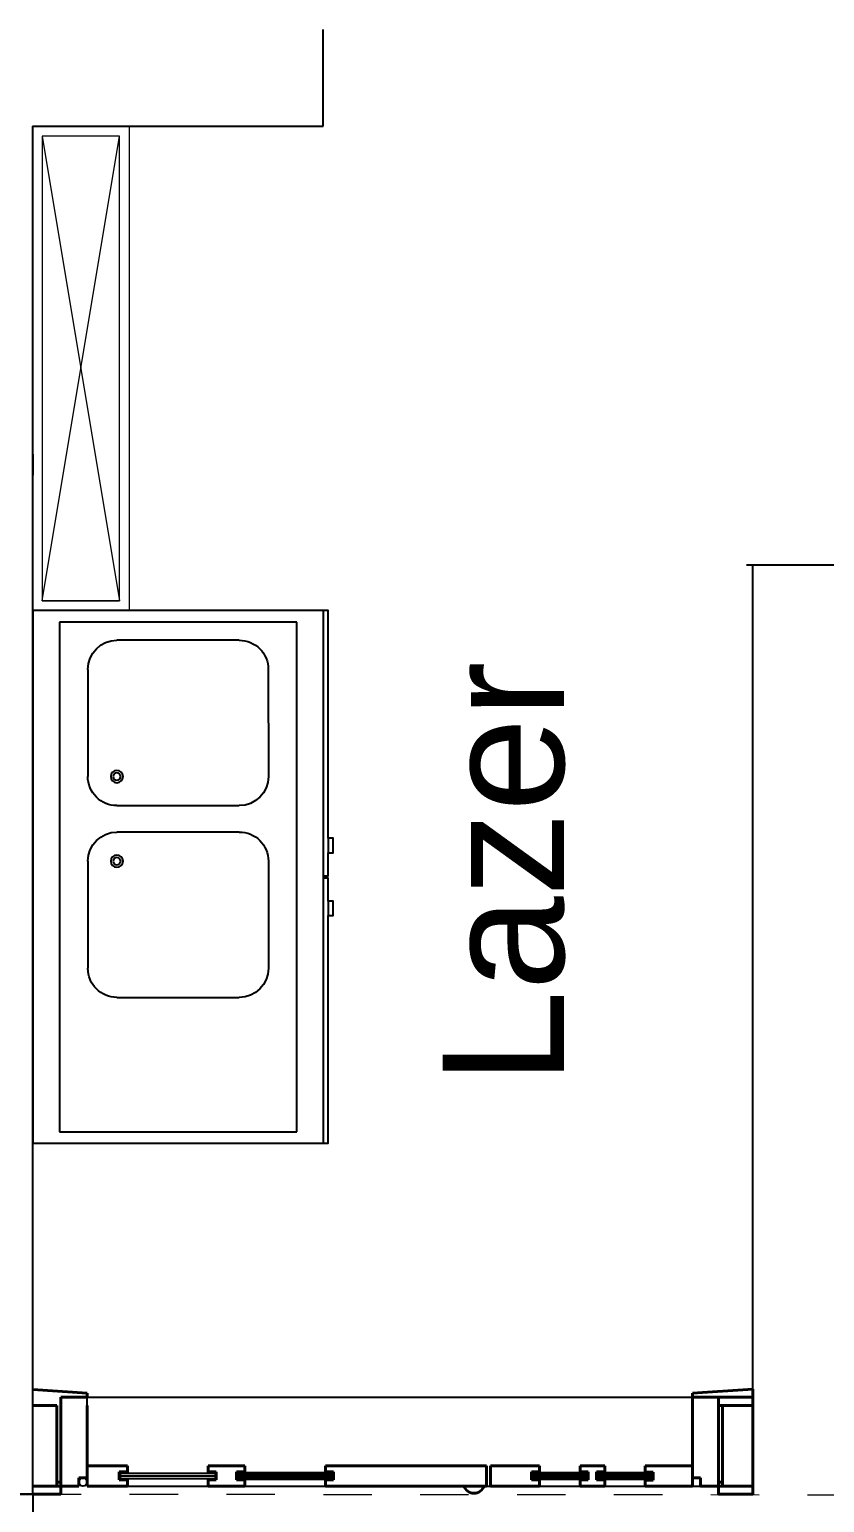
# Model space of a CAD drawing. Header units: millimetres. Extents: x 578 to 638.3, y 269.6 to 296.6.
# Drawn here: x 589.735 to 591.377, y 288.936 to 291.978 of the extents above; entities that cross this region are included whole.
import ezdxf

# ---------------------------------------------------------------- set-up
doc = ezdxf.new("R2010")
doc.units = ezdxf.units.MM
doc.linetypes.add('Masc$0$T05', pattern=[3, 2, -1])
for name, color, linetype, lineweight in [('0.30', 250, 'Continuous', 40), ('Janelas', 10, 'Continuous', 30), ('PAREDE', 130, 'Continuous', 18)]:
    doc.layers.add(name, color=color, linetype=linetype, lineweight=lineweight)
doc.layers.add('Cotas', color=2, linetype='Continuous')
doc.styles.add('HELVECONDENSE', font='arial.ttf')

# ---------------------------------------------------------------- blocks, each defined once
blk = doc.blocks.new('jyghjk')
for p, q in [((330974.6248451434, 7393599.933637119), (330974.624882847, 7393600.423637117)), ((330974.624882847, 7393600.423637117), (330975.6775828443, 7393600.423556116)), ((330975.6775828443, 7393600.423556116), (330975.677545141, 7393599.933556118)), ((330974.7225726917, 7393600.364973172), (330974.9439398491, 7393600.364956139)), ((330975.1185168152, 7393600.364942707), (330975.3398839732, 7393600.364925672)), ((330974.662548632, 7393600.052290646), (330974.6625680755, 7393600.304977789)), ((330975.0039352326, 7393600.304951522), (330975.0039157891, 7393600.052264379)), ((330975.0584927558, 7393600.05226018), (330975.0585121984, 7393600.304947323)), ((330975.3998793557, 7393600.304921057), (330975.3998599132, 7393600.052233914)), ((330974.7225440156, 7393599.992286029), (330974.943911173, 7393599.992268996)), ((330975.1184881395, 7393599.992255563), (330975.3398552962, 7393599.992238531)), ((330975.677545141, 7393599.933556118), (330974.6248451434, 7393599.933637119)), ((330975.1486909125, 7393599.87861794), (330974.6011909132, 7393599.878660068)), ((330975.70119091, 7393599.878575428), (330975.1536909119, 7393599.878617556)), ((330975.0714415926, 7393599.868540739), (330975.1015022589, 7393599.868538514)), ((330975.2008779636, 7393599.868612465), (330975.2309386291, 7393599.86861024))]:
    blk.add_line(p, q)
blk.add_lwpolyline([(330975.1014415632, 7393599.868538519), (330975.1014408224, 7393599.858538432), (330975.0714408237, 7393599.858540738), (330975.0714415926, 7393599.868540739), (330974.6011901377, 7393599.868575551), (330974.6012370771, 7393600.478617807), (330975.7012370737, 7393600.478533168), (330975.7011901407, 7393599.868575429), (330975.2308779338, 7393599.868610245), (330975.2308771946, 7393599.858610155), (330975.2008771935, 7393599.858612465), (330975.2008779636, 7393599.868612465), (330975.1536901422, 7393599.868615959), (330975.1536909119, 7393599.878617556), (330975.1486909125, 7393599.87861794), (330975.1486901361, 7393599.86853502), (330975.1015022589, 7393599.868538514)])
for centre, radius in [((330974.943935232, 7393600.304956139), 0.0126251779293089), ((330974.943935232, 7393600.304956139), 0.007625177929308902), ((330975.1185121985, 7393600.304942707), 0.0126251779293089), ((330975.1185121985, 7393600.304942707), 0.007625177929308902)]:
    blk.add_circle(centre, radius)
for centre, start, end in [((330974.7225680756, 7393600.304973172), 89.99559140970689, 179.9955913796906), ((330974.943935232, 7393600.304956139), 359.9955913796906, 89.99559140970689), ((330975.1185121985, 7393600.304942707), 89.99559140970689, 179.9955913796906), ((330975.3398793565, 7393600.304925673), 359.9955913796906, 89.99559140970689), ((330974.7225486318, 7393600.052286029), 179.9955913796906, 269.9955914097069), ((330974.9439157887, 7393600.052268997), 269.9955914097069, 359.9955913796906), ((330975.1184927556, 7393600.052255564), 179.9955913796906, 269.9955914097069), ((330975.3398599128, 7393600.05223853), 269.9955914097069, 359.9955913796906)]:
    blk.add_arc(centre, 0.06, start, end)

msp = doc.modelspace()

# ---------------------------------------------------------------- linework, layer by layer
for p, q in [((590.3411025161558, 291.7780718712547), (590.3411025161558, 291.9780718723723)), ((589.7411025161791, 291.7780718712547), (590.3411025161558, 291.7780718712547)), ((589.7418538411666, 291.7509224836194), (589.7418538411666, 291.7780718712547)), ((589.7418538411666, 288.9537356870659), (589.7418538411666, 291.7780718712547)), ((589.7418538411666, 291.1009224832468), (589.7418538411666, 291.7509224836194)), ((589.7418538411666, 291.1009224832468), (589.7418538411666, 291.0579828147256)), ((592.6624499003456, 290.8718274014481), (591.2156842462073, 290.8718274023794)), ((589.7996023762325, 289.1537356872522), (589.7996023762325, 288.9537356870659)), ((589.8537690429303, 289.1370690206476), (589.8537690429303, 289.1537356872522)), ((589.8537690429303, 289.1537356872522), (591.1037690440944, 289.1537356872522)), ((590.569602376193, 289.1537356881835), (591.1236262857501, 289.1537356881835)), ((589.7996023762325, 288.9704023536705), (589.7996023762325, 288.9787356874385)), ((589.8537690429303, 288.9704023536705), (591.1204357107572, 288.9704023536705)), ((589.9226839333942, 288.9912056263947), (590.1184441244632, 288.9912056263947)), ((589.7418538411666, 288.9537356870659), (589.7418538407592, 285.1780718725585))]:
    msp.add_line(p, q)
at = {"linetype": 'Masc$0$T05', "lineweight": 15, "ltscale": 0.03}
msp.add_line((589.7418538411666, 288.9537356870659), (595.7006644168223, 288.9489775097408), dxfattribs=at)
msp.add_lwpolyline([(591.2287690442108, 288.9537356852033), (591.2287690442108, 288.9537356852033), (591.2287690442108, 290.8718274005168)])
msp.add_lwpolyline([(589.9226839333942, 288.9973327594288), (590.1184441244632, 288.9973327594288), (590.1184441244632, 288.9850784933605), (589.9226839333942, 288.9850784933605)], close=True)
msp.add_circle((589.8454357095698, 288.9787356874385), 0.008333333341093999)
at = {"layer": '0.30'}
for p, q in [((589.7418538411666, 289.1695300342926), (589.8537690429303, 289.1620690210202)), ((589.7996023762325, 289.1370690206476), (589.7996023762325, 289.1537356872522)), ((589.7996023761743, 289.1537356872522), (589.8537690429303, 289.1537356872522)), ((589.8537690429303, 289.1537356872522), (589.8537690429303, 289.1620690210202)), ((591.1037690440944, 289.1620690210202), (591.2287690442108, 289.1704023538568)), ((591.1037690440944, 289.1537356872522), (591.1037690440944, 289.1620690210202)), ((591.1037690440944, 289.1370690206476), (591.1037690440944, 289.1537356872522)), ((591.2287690442108, 289.1537356872522), (591.1037690440944, 289.1537356872522)), ((591.1579357107921, 289.1370690206476), (591.1579357107921, 289.1537356872522)), ((591.2287690442108, 289.1537356872522), (591.2287690442108, 289.1704023538568)), ((591.2287690442108, 289.1370690206476), (591.2287690442108, 289.1537356872522)), ((589.7418538411666, 289.137069021579), (589.791269042872, 289.1370690206476)), ((589.791269042872, 289.1370690206476), (589.791269042872, 288.9704023536705)), ((589.7996023762325, 289.1370690206476), (589.7996023762325, 288.9704023536705)), ((589.8537690429303, 289.1370690206476), (589.8537690429303, 288.9704023536705)), ((591.1037690440944, 289.1370690206476), (591.1037690440944, 288.9704023536705)), ((591.2287690442108, 289.1370690206476), (591.1579357107921, 289.1370690206476)), ((591.1579357107921, 289.1370690206476), (591.1579357107921, 288.9704023536705)), ((591.1662690441526, 289.1370690206476), (591.1662690441526, 288.9704023536705)), ((591.2287690442108, 289.1370690206476), (591.2287690442108, 288.9537356870659)), ((589.8537690429303, 289.0120690206476), (589.9371023763606, 289.0120690206476)), ((589.9371023763606, 288.9995690204614), (589.9204357096396, 288.9995690204614)), ((589.9204357096396, 288.9829023538568), (589.9204357096396, 288.9995690204614)), ((589.9371023763606, 289.0120690206476), (589.9371023763606, 288.9995690204614)), ((589.9371023763606, 288.9995690204614), (589.9371023763606, 288.9973327594288)), ((590.1037690431631, 289.0120690206476), (590.1794346071483, 289.0120690206476)), ((590.1037690431631, 289.0120690206476), (590.1037690431631, 288.9995690204614)), ((590.1037690431631, 288.9995690204614), (590.1204357098259, 288.9995690204614)), ((590.1037690431631, 288.9995690204614), (590.1037690431631, 288.9973327594288)), ((590.1204357098259, 288.9995690204614), (590.1204357098259, 288.9829023538568)), ((590.1794346071483, 288.9995690204614), (590.1627679404273, 288.9995690204614)), ((590.1627679404273, 288.9829023538568), (590.1627679404273, 288.9995690204614)), ((590.1794346071483, 289.0120690206476), (590.1794346071483, 288.9995690204614)), ((590.1794346071483, 288.9995690204614), (590.1794346071483, 288.9973327594288)), ((590.3461012739508, 289.0120690206476), (590.6787690436986, 289.0120690206476)), ((590.3461012739508, 289.0120690206476), (590.3461012739508, 288.9995690204614)), ((590.3461012739508, 288.9995690204614), (590.3627679406136, 288.9995690204614)), ((590.3461012739508, 288.9995690204614), (590.3461012739508, 288.9973327594288)), ((590.3627679406136, 288.9995690204614), (590.3627679406136, 288.9829023538568)), ((590.6787690436986, 289.0120690206476), (590.50669778877, 289.0120690206476)), ((590.6787690436986, 289.0120690206476), (590.6787690436986, 288.9704023536705)), ((590.6871023770591, 289.0120690206476), (590.6871023770591, 288.9704023536705)), ((590.788451371126, 289.0120690206476), (590.6871023770591, 289.0120690206476)), ((590.788451371126, 288.9995690204614), (590.7717847044632, 288.9995690204614)), ((590.7717847044632, 288.9829023538568), (590.7717847044632, 288.9995690204614)), ((590.788451371126, 289.0120690206476), (590.788451371126, 288.9995690204614)), ((590.788451371126, 288.9995690204614), (590.788451371126, 288.9973327594288)), ((590.9227365896159, 289.0120690206476), (590.8717847045564, 289.0120690206476)), ((590.8717847045564, 289.0120690206476), (590.8717847045564, 288.9995690204614)), ((590.8717847045564, 288.9995690204614), (590.8884513712192, 288.9995690204614)), ((590.8717847045564, 288.9995690204614), (590.8717847045564, 288.9973327594288)), ((590.8860717423895, 288.9973327594288), (590.8860717423895, 288.9850784933605)), ((590.8884513712192, 288.9995690204614), (590.8884513712192, 288.9829023538568)), ((590.9227365896159, 288.9995690204614), (590.9060699229531, 288.9995690204614)), ((590.9060699229531, 288.9829023538568), (590.9060699229531, 288.9995690204614)), ((590.9227365896159, 289.0120690206476), (590.9227365896159, 288.9995690204614)), ((590.9227365896159, 288.9995690204614), (590.9227365896159, 288.9973327594288)), ((591.1037690440944, 289.0120690206476), (591.0060699230462, 289.0120690206476)), ((591.0060699230462, 289.0120690206476), (591.0060699230462, 288.9990147848093)), ((591.0060699230462, 288.9990147848093), (591.022736589709, 288.9990147848093)), ((591.0060699230462, 288.9990147848093), (591.0060699230462, 288.9973327594288)), ((591.0211408730765, 288.9973327594288), (591.0211408730765, 288.9850784933605)), ((591.022736589709, 288.9990147848093), (591.022736589709, 288.9823481172734)), ((589.7418538411666, 288.9704023536705), (589.791269042872, 288.9704023536705)), ((589.7996023762325, 288.9704023536705), (589.7875372776116, 288.9704023536705)), ((589.7996023762325, 288.9787356874385), (589.791269042872, 288.9787356874385)), ((589.7996023762325, 288.9704023536705), (589.8371023762675, 288.9704023536705)), ((589.7996023762325, 288.9704023536705), (589.7996023762325, 288.9537356870659)), ((589.8537690429303, 288.9870690212064), (589.8371023762675, 288.9870690212064)), ((589.8371023762675, 288.9870690212064), (589.8371023762675, 288.9704023536705)), ((589.8537690429303, 288.9704023536705), (589.8537690429303, 288.9870690212064)), ((589.8537690429303, 288.9704023536705), (589.9371023763606, 288.9704023536705)), ((589.9371023763606, 288.9829023538568), (589.9204357096396, 288.9829023538568)), ((589.9371023763606, 288.9829023538568), (589.9371023763606, 288.9850784933605)), ((589.9371023763606, 288.9829023538568), (589.9371023763606, 288.9704023536705)), ((590.1037690431631, 288.9829023538568), (590.1037690431631, 288.9850784933605)), ((590.1037690431631, 288.9829023538568), (590.1037690431631, 288.9704023536705)), ((590.1204357098259, 288.9829023538568), (590.1037690431631, 288.9829023538568)), ((590.1037690431631, 288.9704023536705), (590.1794346071483, 288.9704023536705)), ((590.1794346071483, 288.9829023538568), (590.1627679404273, 288.9829023538568)), ((590.164566227927, 288.9912056263947), (590.360326418996, 288.9912056263947)), ((590.1794346071483, 288.9829023538568), (590.1794346071483, 288.9850784933605)), ((590.1794346071483, 288.9829023538568), (590.1794346071483, 288.9704023536705)), ((590.3461012739508, 288.9829023538568), (590.3461012739508, 288.9850784933605)), ((590.3461012739508, 288.9829023538568), (590.3461012739508, 288.9704023536705)), ((590.3627679406136, 288.9829023538568), (590.3461012739508, 288.9829023538568)), ((590.3461012739508, 288.9704023536705), (590.6787690436986, 288.9704023536705)), ((590.6787690436986, 288.9704023536705), (590.50669778877, 288.9704023536705)), ((590.788451371126, 288.9704023536705), (590.6871023770591, 288.9704023536705)), ((590.788451371126, 288.9829023538568), (590.7717847044632, 288.9829023538568)), ((590.7735829919047, 288.9912056263947), (590.8860717423895, 288.9912056263947)), ((590.788451371126, 288.9829023538568), (590.788451371126, 288.9850784933605)), ((590.788451371126, 288.9829023538568), (590.788451371126, 288.9704023536705)), ((590.8717847045564, 288.9829023538568), (590.8717847045564, 288.9850784933605)), ((590.8717847045564, 288.9829023538568), (590.8717847045564, 288.9704023536705)), ((590.8884513712192, 288.9829023538568), (590.8717847045564, 288.9829023538568)), ((590.9227365896159, 288.9704023536705), (590.8717847045564, 288.9704023536705)), ((590.9227365896159, 288.9829023538568), (590.9060699229531, 288.9829023538568)), ((590.9078682103946, 288.9912056263947), (591.0211408730765, 288.9912056263947)), ((590.9227365896159, 288.9829023538568), (590.9227365896159, 288.9850784933605)), ((590.9227365896159, 288.9829023538568), (590.9227365896159, 288.9704023536705)), ((591.0060699230462, 288.9823481172734), (591.0060699230462, 288.9850784933605)), ((591.0060699230462, 288.9823481172734), (591.0060699230462, 288.9704023536705)), ((591.022736589709, 288.9823481172734), (591.0060699230462, 288.9823481172734)), ((591.1037690440944, 288.9704023536705), (591.0060699230462, 288.9704023536705)), ((591.1037690440944, 288.9704023536705), (591.1037690440944, 288.9870690212064)), ((591.1037690440944, 288.9870690212064), (591.1204357107572, 288.9870690212064)), ((591.1037690440944, 288.9870690212064), (591.1204357107572, 288.9870690212064)), ((591.1204357107572, 288.9870690212064), (591.1204357107572, 288.9704023536705)), ((591.1579357107921, 288.9704023536705), (591.1204357107572, 288.9704023536705)), ((591.1662690441526, 288.9787356874385), (591.1579357107921, 288.9787356874385)), ((591.2287690442108, 288.9704023536705), (591.1579357107921, 288.9704023536705)), ((591.1579357107921, 288.9704023536705), (591.1579357107921, 288.9537356870659)), ((589.7418538411666, 288.9537356870659), (589.7996023762325, 288.9537356870659)), ((591.2287690442108, 288.9537356870659), (591.1579357107921, 288.9537356870659))]:
    msp.add_line(p, q, dxfattribs=at)
msp.add_lwpolyline([(590.164566227927, 288.9973327594288), (590.360326418996, 288.9973327594288), (590.360326418996, 288.9850784933605), (590.164566227927, 288.9850784933605)], close=True, dxfattribs=at)
for points in [[(590.8860717423895, 288.9850784933605), (590.7735829919047, 288.9850784933605), (590.7735829919047, 288.9973327594288), (590.8860717423895, 288.9973327594288)], [(591.0211408730765, 288.9850784933605), (590.9078682103946, 288.9850784933605), (590.9078682103946, 288.9973327594288), (591.0211408730765, 288.9973327594288)]]:
    msp.add_lwpolyline(points, dxfattribs=at)
msp.add_arc((590.6528775418928, 288.9776744435021), 0.02206606134844058, 199.2420651610627, 340.7579348389373, dxfattribs=at)
at = {"layer": 'Janelas'}
msp.add_line((589.7418538411666, 288.9537356870659), (589.5418538408057, 288.9537356870659), dxfattribs=at)
at = {"layer": 'PAREDE'}
msp.add_lwpolyline([(589.9411025163654, 291.7780718712547), (589.9411025154341, 290.7780718703233), (589.7411025152478, 290.7780718703233), (589.7411025161791, 291.7780718712547)], close=True, dxfattribs=at)
msp.add_lwpolyline([(589.7611025148008, 291.7580718707704), (589.9211025149498, 290.7980718708076), (589.7611025148008, 290.7980718708076), (589.9211025149498, 291.7580718707704), (589.7611025148008, 291.7580718707704), (589.7611025148008, 290.7980718708076), (589.9211025149498, 290.7980718708076), (589.9211025149498, 291.7580718707704)], dxfattribs=at)

# ---------------------------------------------------------------- block references
at = {"xscale": -1, "rotation": 90}
msp.add_blockref('jyghjk', (7394190.220471648, 331265.3793089467), dxfattribs=at)

# ---------------------------------------------------------------- texts
at = {"layer": 'Cotas', "insert": (590.588469491199, 289.799627584138), "char_height": 0.25, "attachment_point": 1, "rotation": 89.99999999999999, "style": 'HELVECONDENSE'}
msp.add_mtext_dynamic_manual_height_columns('Lazer', width=1.509036090012842, gutter_width=12.5, heights=[0], dxfattribs=at)

doc.saveas('drawing.dxf')
